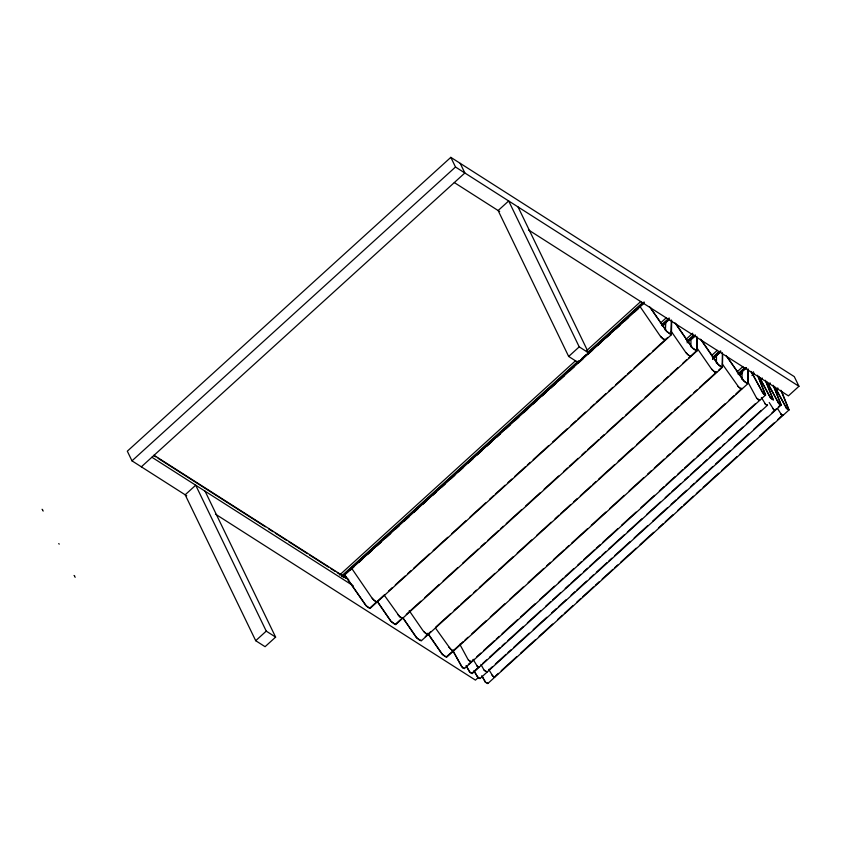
<?xml version="1.0" encoding="UTF-8"?>
<svg xmlns="http://www.w3.org/2000/svg" width="841" height="841" viewBox="0 0 841 841"><rect width="100%" height="100%" fill="white"/><g stroke="black" fill="none" stroke-linecap="round" stroke-linejoin="round"><path stroke-width="1.26" d="M665.399 330.534L665.746 323.144L662.876 325.856M671.349 320.106L670.845 334.445L666.86 331.48L650.503 307.806M671.686 320.379L671.412 334.729L370.156 608.348L366.497 606.235L344.621 574.981L644.332 302.949M690.913 346.818L690.966 339.228L694.508 336.295M696.863 336.389L696.747 350.56L688.758 357.835M697.178 337.924L696.926 351.012L395.659 624.642L390.886 621.331L377.357 601.525M716.427 363.112L716.5 355.585M722.366 352.684L722.251 366.844L718.74 370.061M722.692 354.219L722.43 367.296L421.173 640.926L416.4 637.615L402.871 617.809M741.93 379.396L742.151 371.943L739.239 374.592M747.88 368.968L747.765 383.139L746.062 382.739L743.171 380.279M748.217 369.241L747.943 383.591L446.687 657.21L442.44 654.498M369.987 607.644L368.779 607.801L365.604 605.11L345.619 576.159M421.015 640.211L419.806 640.369L416.621 637.678L403.175 618.209M428.048 633.83L426.839 633.988M428.374 634.093L427.522 634.482L425.777 633.305M446.529 656.506L445.32 656.663L441.914 653.899L427.691 633.326M453.888 650.387L451.953 650.219L448.779 647.065M665.336 339.386L663.623 339.249L660.563 336.337M665.673 339.659L663.738 339.491L660.732 336.789L640.243 306.849M691.186 355.943L690.324 356.321L688.012 354.702M716.69 372.227L714.755 372.058L711.749 369.357L696.8 347.732M741.867 388.248L735.896 393.945M742.204 388.521L741.342 388.899L739.029 387.27M464.064 668.185L462.876 667.891M464.4 668.437L461.583 666.598L453.057 650.829M471.097 661.793L468.616 660.206M471.433 662.046L468.342 660.069L459.796 644.269M471.875 673.168L469.667 672.117M472.211 673.42L470.003 672.453M479.244 667.029L477.425 666.251M480.011 678.403L477.394 676.816L474.766 672.054M486.708 671.759L484.227 670.172M487.044 672.012L484.206 670.372L480.894 664.39M487.486 683.134L486.003 682.608M487.822 683.386L485.278 682.083M494.519 676.742L493.877 676.805M494.855 676.994L493.036 676.217M759.412 399.927L758.508 399.832M759.749 400.179L756.932 398.34M767.223 404.91L766.582 404.973M767.56 405.162L472.095 673.662M775.024 409.893L774.382 409.956M775.36 410.145L773.836 409.599M479.906 678.645L781.163 405.026L773.909 386.66M783.171 415.128L781.352 414.35M377.336 601.799L375.422 601.357L372.416 598.655L351.927 568.716M395.344 624.327L402.513 617.799M402.85 618.082L400.263 617.021M716.343 372.216L715.155 372.121M464.295 668.679L765.646 394.965L758.298 376.694M471.78 673.357L478.897 666.902M778.314 407.012L780.942 404.521L773.1 385.231M781.163 405.026L779.754 404.227M487.706 683.628L789.058 409.914L781.72 391.643M528.432 229.887L788.406 395.869L798.95 386.282L794.282 376.631L450.829 157.351L127.317 451.186L131.984 460.847L186.713 495.78M131.984 460.847L455.496 167.012L450.829 157.351M141.351 466.818L464.863 172.983L460.195 163.333M255.706 640.705L266.25 631.128L195.711 485.215L185.167 494.792L255.706 640.705L265.073 646.687L275.617 637.11L205.078 491.197M568.663 356.458L579.218 346.87L508.679 200.957L498.124 210.544L568.663 356.458L578.03 362.429L588.584 352.852L518.045 206.939M339.627 575.013L575.696 360.6M586.377 350.897L640.779 301.488M341.53 576.074L578.566 360.778M587.312 352.831L642.692 302.539M342.003 576.369L578.072 361.956M581.951 358.424L585.841 354.902M588.753 352.253L644.132 301.961M342.213 576.81L643.376 303.286M350.171 570.314L353.861 566.96M358.718 562.545L362.608 559.023M367.454 554.618L372.311 550.203M377.167 545.798L381.047 542.266M385.903 537.862L390.76 533.457M395.606 529.042L399.496 525.52M404.342 521.105L409.199 516.7M414.056 512.295L417.935 508.763M422.792 504.358L426.671 500.826M432.495 495.538L436.384 492.017M441.231 487.601L445.12 484.08M450.944 478.781L454.823 475.26M458.713 471.738L463.559 467.323M468.416 462.918L473.273 458.503M477.152 454.981L482.009 450.576M486.855 446.161L491.712 441.756M496.568 437.341L500.448 433.819M505.304 429.415L510.161 424.999M515.007 420.595L518.897 417.062M523.754 412.658L527.633 409.136M533.457 403.838L537.336 400.316M542.193 395.901L546.072 392.379M550.929 387.974L555.785 383.559M559.664 380.037L564.521 375.622M569.378 371.217L574.224 366.813M578.114 363.28L582.96 358.876M587.817 354.46L592.674 350.056M597.53 345.651L601.41 342.119M606.266 337.714L610.145 334.182M615.969 328.894L619.849 325.372M624.705 320.957L628.595 317.435M634.419 312.148L638.298 308.615M343.464 577.609L345.409 575.843M660.458 323.07L666.293 317.772M661.394 325.004L669.173 317.951M661.867 325.309L668.669 319.128M662.077 325.751L668.879 319.569M662.571 325.656L669.678 319.107M662.708 325.719L665.62 323.081M369.84 608.043L384.631 594.598M388.521 591.076L392.4 587.544M395.312 584.905L405.026 576.085M407.938 573.436L410.85 570.797M413.761 568.148L429.288 554.04M433.178 550.519L447.738 537.294M451.617 533.762L466.177 520.537M470.066 517.015L485.593 502.907M489.473 499.375L493.362 495.854M495.296 494.088L505.01 485.268M507.922 482.629L511.801 479.097M514.713 476.448L525.394 466.755M527.339 464.989L530.25 462.34M533.162 459.701L548.689 445.593M552.579 442.061L567.139 428.836M571.018 425.315L575.875 420.899M577.82 419.144L585.578 412.09M590.435 407.675L594.314 404.153M596.258 402.387L605.972 393.567M608.884 390.928L612.763 387.396M615.675 384.757L625.378 375.938M627.323 374.171L631.213 370.65M634.125 368.001L649.651 353.893M652.563 351.254L667.722 337.483M685.972 339.354L692.774 333.183M686.908 341.288L693.709 335.117M687.381 341.593L694.182 335.412M687.591 342.035L695.36 334.981M687.108 342.823L695.192 335.401M691.302 339.501L694.645 336.358M406.266 614.414L420.826 601.189M424.705 597.667L439.265 584.432M443.154 580.91L457.714 567.686M462.571 563.281L478.098 549.173M481.01 546.524L484.9 542.992M487.812 540.353L498.482 530.65M500.427 528.894L503.339 526.245M506.25 523.596L521.788 509.488M525.667 505.967L540.227 492.742M544.106 489.21L558.676 475.985M563.523 471.58L567.412 468.048M569.346 466.292L578.082 458.356M581.972 454.823L585.851 451.302M587.796 449.536L598.477 439.832M600.411 438.077L604.301 434.545M607.213 431.906L622.739 417.798M625.651 415.149L641.189 401.041M645.068 397.52L658.661 385.167M663.517 380.763L668.364 376.358M670.309 374.592L678.077 367.538M682.934 363.133L686.813 359.601M711.486 355.638L717.31 350.35M712.422 357.583L719.223 351.401M712.884 357.877L720.663 350.823M713.105 358.319L719.907 352.148M712.59 359.044L720.695 351.685M712.621 359.118L720.726 351.748M425.252 636.626L430.802 631.58M435.659 627.176L450.219 613.951M454.098 610.419L458.955 606.014M460.9 604.248L470.603 595.439M473.515 592.789L476.426 590.14M479.338 587.502L494.876 573.394M498.755 569.862L513.315 556.637M517.204 553.115L531.764 539.89M536.621 535.475L551.181 522.25M555.06 518.729L558.939 515.197M560.884 513.43L570.597 504.621M573.509 501.972L577.389 498.45M580.301 495.801L590.981 486.098M592.916 484.342L595.827 481.693M598.739 479.044L614.277 464.947M618.156 461.415L632.716 448.19M636.605 444.658L651.165 431.433M656.022 427.028L659.901 423.507M661.846 421.74L671.549 412.92M674.461 410.271L678.351 406.75M681.263 404.101L690.966 395.291M693.878 392.642L696.79 389.993M699.701 387.354L715.239 373.246M737 371.932L742.824 366.634M737.935 373.867L744.727 367.696M738.398 374.171L745.2 367.99M738.619 374.613L746.388 367.549M739.071 374.455L746.209 367.969M739.407 374.718L742.319 372.079M739.712 374.897L742.624 372.248M739.859 374.981L741.804 373.225M751.57 373.562L753.504 371.796M752.642 374.718L754.324 373.183M751.959 375.591L753.641 374.056M446.371 656.905L463.107 641.704M465.052 639.938L467.964 637.289M471.843 633.767L486.413 620.542M490.292 617.01L504.852 603.785M509.709 599.381L523.302 587.039M528.148 582.624L543.685 568.516M546.597 565.877L550.477 562.345M553.389 559.696L564.069 550.003M566.014 548.237L568.926 545.599M571.838 542.95L587.365 528.842M591.255 525.31L605.814 512.085M609.693 508.563L624.253 495.338M629.11 490.923L643.67 477.699M647.549 474.177L651.439 470.645M654.351 468.006L664.054 459.186M666.966 456.537L669.878 453.898M672.789 451.249L688.327 437.141M691.239 434.503L706.766 420.395M710.656 416.863L725.215 403.638M729.094 400.116L733.951 395.701M760.443 379.701L762.135 378.166M760.6 379.806L762.293 378.271M768.253 384.684L769.935 383.149M768.411 384.789L770.104 383.254M768.569 384.894L770.261 383.359M468.374 664.379L473.925 659.344M476.836 656.695L480.716 653.173M483.628 650.524L494.308 640.821M496.253 639.065L499.165 636.416M502.077 633.767L517.604 619.659M520.526 617.021L535.086 603.796M539.933 599.381L554.503 586.156M558.382 582.634L563.239 578.219M565.173 576.463L573.909 568.527M577.799 564.994L581.678 561.473M583.622 559.707L594.303 550.003M596.237 548.248L600.127 544.716M603.039 542.077L617.599 528.852M621.478 525.32L636.038 512.095M640.895 507.691L654.487 495.338M659.344 490.934L664.19 486.529M666.135 484.763L674.871 476.826M677.783 474.177L682.64 469.772M684.574 468.006L694.288 459.197M697.2 456.547L701.079 453.026M703.023 451.26L718.561 437.152M722.44 433.62L737 420.395M740.879 416.873L755.449 403.648M776.054 389.667L777.746 388.132M776.211 389.772L777.904 388.237M482.702 663.444L486.582 659.912M489.494 657.273L500.174 647.57M502.119 645.804L505.031 643.165M507.943 640.516L523.47 626.408M527.36 622.887L540.942 610.534M545.798 606.13L550.655 601.725M552.6 599.959L560.358 592.905M565.215 588.5L569.094 584.968M571.039 583.202L580.742 574.392M583.665 571.743L587.544 568.222M589.488 566.456L600.159 556.753M602.103 554.997L605.983 551.465M608.895 548.816L624.432 534.708M627.344 532.069L641.904 518.844M646.761 514.429L660.353 502.088M665.199 497.683L670.056 493.268M672.001 491.512L680.737 483.575M684.616 480.043L688.506 476.521M690.44 474.755L701.121 465.062M703.065 463.296L706.945 459.764M709.857 457.126L720.537 447.423M722.482 445.656L724.416 443.901M728.306 440.369L742.866 427.144M746.745 423.622L761.305 410.387M478.319 677.51L475.438 680.117L215.475 514.145M488.568 670.193L492.448 666.661M495.36 664.012L506.04 654.319M507.975 652.553L510.897 649.914M513.809 647.265L529.336 633.157M533.215 629.625L546.808 617.283M551.664 612.879L556.521 608.474M558.456 606.708L566.224 599.654M571.081 595.239L574.96 591.717M576.905 589.951L586.608 581.131M589.52 578.492L593.41 574.96M596.322 572.322L606.992 562.618M608.937 560.852L611.849 558.214M614.76 555.565L630.298 541.457M634.177 537.935L647.77 525.593M652.627 521.178L667.186 507.953M671.065 504.432L675.922 500.017M677.867 498.25L686.603 490.324M690.482 486.792L694.361 483.27M696.306 481.504L706.987 471.801M708.921 470.045L712.811 466.513M715.723 463.864L730.282 450.639M734.161 447.118L748.732 433.893M753.578 429.478L767.171 417.136M772.027 412.731L776.632 408.547M495.402 676.048L498.314 673.41M501.225 670.761L516.752 656.653M520.642 653.131L535.202 639.906M539.081 636.374L552.674 624.033M557.53 619.628L562.377 615.213M564.322 613.457L573.057 605.52M576.947 601.988L580.826 598.466M582.771 596.7L593.441 586.997M595.386 585.241L599.265 581.709M602.177 579.071L612.858 569.368M614.803 567.601L617.715 564.963M620.626 562.314L636.153 548.206M640.043 544.684L653.636 532.332M658.482 527.927L663.339 523.523M665.284 521.756L673.052 514.703M677.899 510.287L681.788 506.766M683.722 504.999L693.436 496.19M696.348 493.541L700.227 490.009M703.139 487.37L718.677 473.262M721.589 470.613L737.115 456.505M740.027 453.867L754.587 440.642M759.444 436.227L774.004 423.002M777.893 419.48L782.424 415.034M671.412 334.729L666.64 331.417L649.515 306.629M696.611 350.708L692.154 347.701L675.029 322.912M696.926 351.012L692.669 348.3M722.114 366.991L720.558 366.455M722.43 367.296L717.657 363.995L700.532 339.196M747.943 383.591L744.285 381.467M741.72 388.647L740.658 388.405M402.376 617.946L401.325 617.693M765.552 395.06L763.46 393.84M767.444 405.415L765.741 404.384M780.847 404.71L780.301 404.584M788.963 410.009L786.871 408.8M478.813 666.966L477.72 666.482M394.734 624.274L391.118 621.394L377.662 601.925M479.044 678.203L478.487 677.857M455.496 167.012L798.95 386.282M454.319 182.571L499.67 211.522M579.218 346.87L588.584 352.852M153.998 455.233L348.689 579.544M153.619 455.475L155.837 456.884M158.045 458.292L265.357 526.802M268.668 528.926L273.094 531.754M275.312 533.162L286.371 540.227M288.589 541.636L307.396 553.641M309.604 555.06L328.41 567.065M330.618 568.474L335.044 571.302M337.262 572.71L340.573 574.834M343.895 576.958L346.114 578.366M151.906 457.241L353.241 585.788M266.25 631.128L275.617 637.11M42.05 509.299L42.67 509.699M42.67 510.592L43.301 510.992M58.67 543.675L59.291 544.074M74.04 575.475L74.66 575.875M74.66 576.758L75.291 577.157M780.154 404.668L779.46 403.995M714.64 371.827L713.515 370.986M493.73 676.889L492.647 676.027M451.281 649.599L451.838 649.977M426.44 633.925L423.012 630.666L409.21 610.65M374.75 600.726L375.307 601.115M763.849 394.03L765.31 394.681L757.489 375.265M781.688 414.771L780.627 413.825M773.888 409.788L769.21 402.524M766.077 404.805L765.016 403.859M758.277 399.822L756.658 398.203L748.112 382.403M720.043 366.255L718.771 365.183M739.649 387.922L737.778 386.25M688.621 355.344L685.814 352.516L671.286 331.438M400.305 617.21L397.761 614.487M779.428 404.132L778.734 403.47M477.404 666.387L476.7 665.725M478.172 677.762L473.861 670.782M462.561 667.796L452.763 650.661M450.692 649.273L435.449 627.996M425.178 632.989L423.959 631.822M399.664 616.695L384.432 595.417M373.53 599.843L374.161 600.411M779.165 403.743L778.43 403.133M781.058 414.087L777.631 408.642M765.447 404.122L761.41 397.541M492.742 675.954L488.705 669.373M477.131 665.988L473.094 659.407M738.472 386.765L722.314 364.016M712.958 370.482L711.581 368.915M687.444 354.198L686.077 352.621M786.703 408.453L774.393 386.345M786.24 408.116L788.732 409.63L780.9 390.213M770.629 398.15L773.447 399.948L766.109 381.677M772.984 408.831L772.543 408.305M492.469 675.691L492.038 675.155M485.436 682.072L481.672 675.765M469.825 672.106L466.061 665.799M743.854 380.868L726.046 355.491M718.351 364.584L701.531 340.374M373.099 599.244L372.248 598.203M778.65 403.196L766.582 381.362M763.039 393.231L750.971 371.396M485.194 681.799L482.566 677.037M469.583 671.833L466.345 665.946M692.374 347.764L676.017 324.09M442.135 653.972L427.953 633.452M727.034 356.668L743.002 379.827M775.297 387.648L786.261 407.917M767.497 382.666L778.461 402.934M759.686 377.672L770.65 397.951M758.782 376.379L770.367 397.814L773.047 399.727L765.289 380.248M751.886 372.689L762.85 392.968"/></g></svg>
